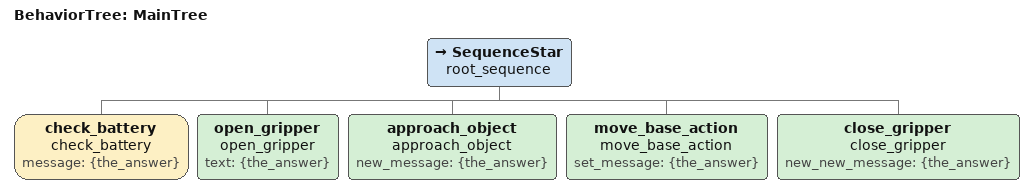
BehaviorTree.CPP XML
<root BTCPP_format="3">
    <BehaviorTree ID="MainTree">
        <!-- Sequence SequenceStar -->
        <SequenceStar name="root_sequence">
            <check_battery name="check_battery" message="{the_answer}"/>
            <open_gripper name="open_gripper" text="{the_answer}"/>
            <approach_object name="approach_object" new_message="{the_answer}"/>
            <move_base_action name="move_base_action" set_message="{the_answer}"/>
            <close_gripper name="close_gripper" new_new_message="{the_answer}"/>
        </SequenceStar>
    </BehaviorTree>
</root>
